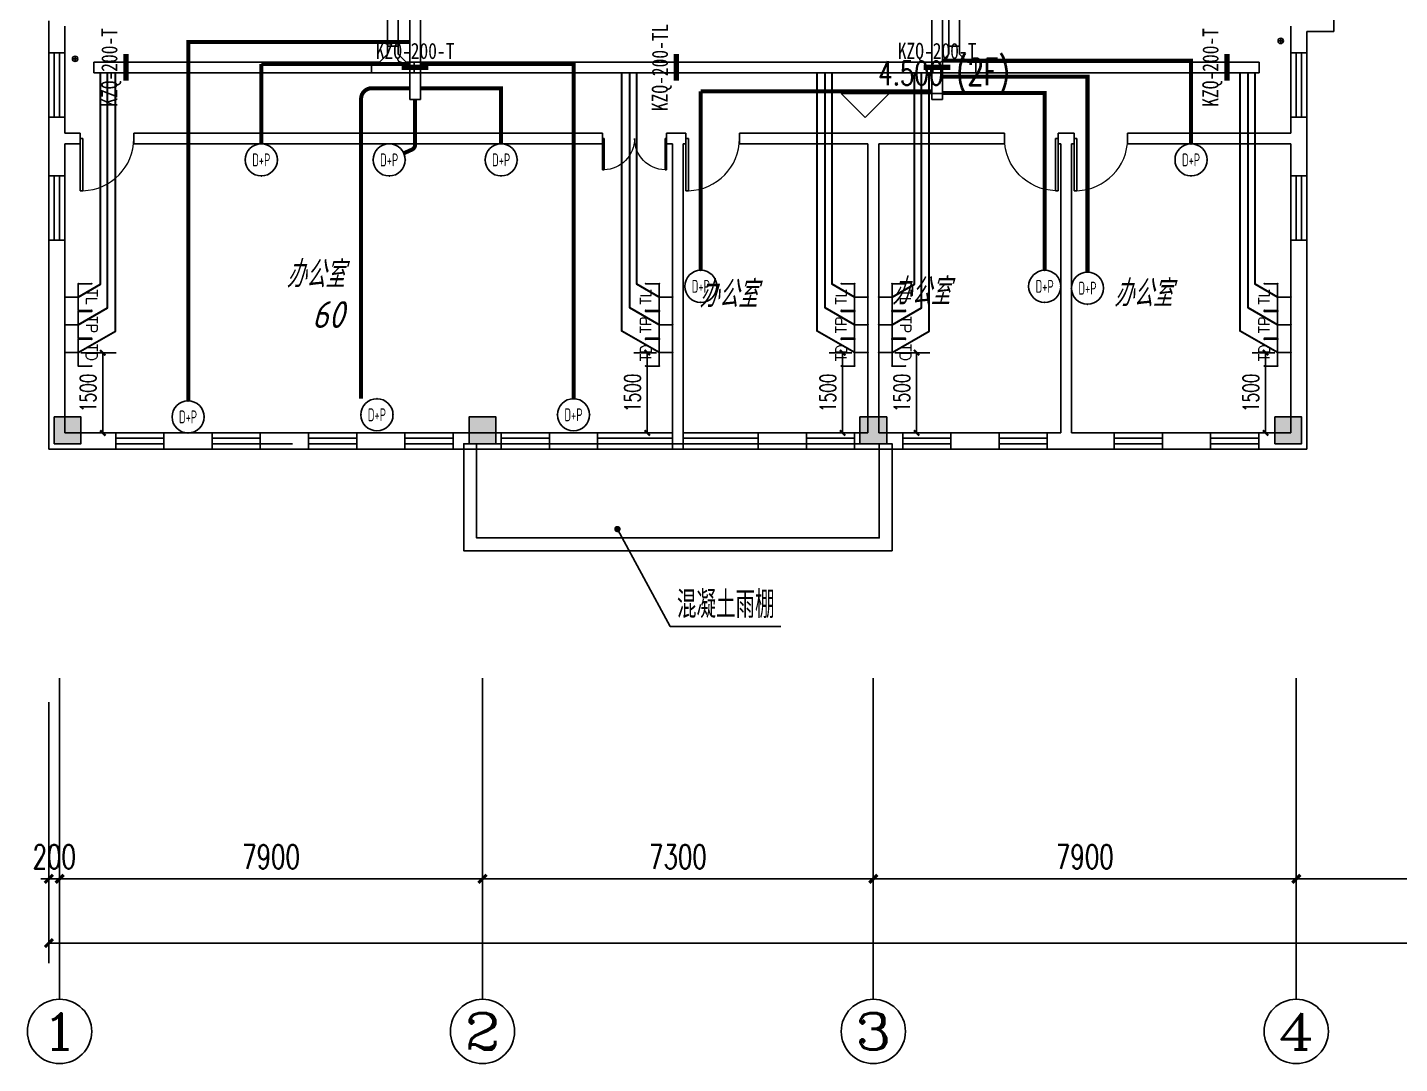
# Model space of a CAD drawing. Extents: x 1398449 to 2142961, y 256969 to 1032940.
# Drawn here: x 1518591 to 1544220, y 682491 to 701844 of the extents above; entities that cross this region are included whole.
import ezdxf
from ezdxf.enums import TextEntityAlignment as Align

# ---------------------------------------------------------------- set-up
doc = ezdxf.new("R2010")
doc.units = 0
doc.header["$LTSCALE"] = 1500
doc.header["$PDSIZE"] = 50
for name, color, linetype in [('1-建筑底图', 8, 'Continuous'), ('AXIS_TEXT', 7, 'Continuous'), ('CABLETRAY_PDS', 6, 'Continuous'), ('EQUIP-通讯', 3, 'Continuous'), ('TEL_DIM', 3, 'Continuous'), ('WIRE-综合布线', 5, 'Continuous'), ('光纤点位', 3, 'Continuous'), ('内网桥架', 1, 'Continuous'), ('抗震支吊架', 2, 'Continuous'), ('排水', 153, 'Continuous'), ('红机电话', 3, 'Continuous'), ('蓝机电话', 3, 'Continuous')]:
    doc.layers.add(name, color=color, linetype=linetype)
doc.layers.add('内网线路', color=1, linetype='Continuous', lineweight=30)
doc.styles.add('_TCH_AXIS', font='COMPLEX', dxfattribs={"bigfont": 'GBCBIG'})
doc.styles.add('_TCH_DIM', font='SIMPLEX', dxfattribs={"bigfont": 'GBCBIG'})
doc.styles.add('_TCH_DIM_T3', font='SIMPLEX', dxfattribs={"width": 0.705882, "bigfont": 'GBCBIG'})
doc.styles.add('_TEL_ATTDEF', font='GBENOR', dxfattribs={"width": 0.8, "height": 3, "bigfont": 'GBCBIG'})
doc.styles.add('_TEL_DIM', font='SIMPLEX', dxfattribs={"width": 0.8, "height": 3.5, "bigfont": 'HZTXT'})
doc.styles.add('COMPLEX', font='COMPLEX')
doc.styles.add('kzcad', font='', dxfattribs={"width": 0.8})
doc.styles.get("Standard").update_dxf_attribs({"font": 'gbeitc.shx', "bigfont": 'gbcbig.shx'})
doc.styles.get('kzcad').set_extended_font_data('SimSun')
doc.linetypes.add('JIEDI', pattern='A,1.25,-0.25,0.25,-0.25,0.625,["/",Standard,S=0.6,R=0,X=0,Y=-0.3],0.625,-0.25,0.25,-0.25', length=4)
doc.dimstyles.new('_TCH_ARCH&&100', dxfattribs={"dimtxt": 297.5, "dimasz": 100, "dimexe": 250, "dimexo": 300, "dimgap": 126.25, "dimtad": 1, "dimdec": 0, "dimzin": 0, "dimdsep": 46, "dimtxsty": '_TCH_DIM_T3', "dimblk": 'ARCHTICK', "dimcen": 0.09, "dimclrt": 7, "dimazin": 2, "dimtfac": 1, "dimtdec": 0, "dimtix": 1, "dimtmove": 2, "dimatfit": 3, "dimfxl": 1, "dimtolj": 1, "dimtzin": 0, "dimarcsym": 0})
doc.dimstyles.new('_TCH_ARCH&&150', dxfattribs={"dimtxt": 446.25, "dimasz": 150, "dimexe": 375, "dimexo": 450, "dimgap": 189.375, "dimtad": 1, "dimdec": 0, "dimzin": 0, "dimdsep": 46, "dimtxsty": '_TCH_DIM_T3', "dimblk": 'ARCHTICK', "dimcen": 0.09, "dimclrt": 7, "dimazin": 2, "dimtfac": 1, "dimtdec": 0, "dimtix": 1, "dimtmove": 2, "dimatfit": 3, "dimfxl": 1, "dimtolj": 1, "dimtzin": 0, "dimarcsym": 0})

# ---------------------------------------------------------------- blocks, each defined once
blk = doc.blocks.new('ng')
at = {"layer": '排水'}
for p, q in [((345991, 781358), (346091, 781358)), ((346041, 781408), (346041, 781308))]:
    blk.add_line(p, q, dxfattribs=at)
blk.add_circle((346041, 781358), 50, dxfattribs=at)
blk = doc.blocks.new('1yushui')
at = {"layer": '排水'}
for p in [(126910, -56281), (126910, -70273), (126910, -79862)]:
    blk.add_blockref('ng', p, dxfattribs=at)
at = {"layer": '排水', "xscale": -1}
for p in [(796473, -59400), (796473, -70273)]:
    blk.add_blockref('ng', p, dxfattribs=at)
at = {"layer": '排水', "xscale": -1, "rotation": 5.265493641104513e-07}
blk.add_blockref('ng', (796473, -80197), dxfattribs=at)
blk = doc.blocks.new('_AXISO')
blk.add_circle((0, 0), 0.5)
at = {"layer": 'AXIS_TEXT', "style": 'COMPLEX', "width": 1.041667}
blk.add_attdef('A', text='', height=0.56, dxfattribs=at).set_placement((-0.25, -0.28), (0.25, -0.28), align=Align.FIT)
blk = doc.blocks.new('_ArchTick')
at = {"color": 0, "linetype": 'ByBlock', "const_width": 0.4}
blk.add_lwpolyline([(-0.5, -0.5), (0.5, 0.5)], dxfattribs=at)
blk = doc.blocks.new('*D144')
at = {"layer": '1-建筑底图', "color": 0, "lineweight": -2, "transparency": 16777216}
for p, q in [((1518991, 689241), (1518991, 684366)), ((1658191, 689241), (1658191, 684366)), ((1518991, 684741), (1658191, 684741))]:
    blk.add_line(p, q, dxfattribs=at)
at = {"layer": 'Defpoints', "color": 0}
for p in [(1518991, 689691), (1658191, 689691), (1658191, 684741)]:
    blk.add_point(p, dxfattribs=at)
at = {"layer": '1-建筑底图', "color": 0, "lineweight": -2, "transparency": 16777216, "xscale": 150, "yscale": 150, "zscale": 150, "rotation": 180}
blk.add_blockref('_ArchTick', (1518991, 684741), dxfattribs=at)
at = {"layer": '1-建筑底图', "color": 0, "lineweight": -2, "transparency": 16777216, "xscale": 150, "yscale": 150, "zscale": 150}
blk.add_blockref('_ArchTick', (1658191, 684741), dxfattribs=at)
at = {"layer": '1-建筑底图', "color": 7, "transparency": 16777216, "insert": (1588591, 685154), "char_height": 446.2, "attachment_point": 5, "style": '_TCH_DIM_T3'}
blk.add_mtext('\\A1;139200', dxfattribs=at)
blk = doc.blocks.new('*D145')
at = {"layer": '1-建筑底图', "color": 0, "lineweight": -2, "transparency": 16777216}
for p, q in [((1518991, 689241), (1518991, 685566)), ((1519191, 689241), (1519191, 685566)), ((1518991, 685941), (1518841, 685941)), ((1518991, 685941), (1519191, 685941)), ((1519191, 685941), (1519341, 685941))]:
    blk.add_line(p, q, dxfattribs=at)
at = {"layer": 'Defpoints', "color": 0}
for p in [(1518991, 689691), (1519191, 689691), (1519191, 685941)]:
    blk.add_point(p, dxfattribs=at)
at = {"layer": '1-建筑底图', "color": 0, "lineweight": -2, "transparency": 16777216, "xscale": 150, "yscale": 150, "zscale": 150}
blk.add_blockref('_ArchTick', (1518991, 685941), dxfattribs=at)
at = {"layer": '1-建筑底图', "color": 0, "lineweight": -2, "transparency": 16777216, "xscale": 150, "yscale": 150, "zscale": 150, "rotation": 180}
blk.add_blockref('_ArchTick', (1519191, 685941), dxfattribs=at)
at = {"layer": '1-建筑底图', "color": 7, "transparency": 16777216, "insert": (1519091, 686354), "char_height": 446.2, "attachment_point": 5, "style": '_TCH_DIM_T3'}
blk.add_mtext('\\A1;200', dxfattribs=at)
blk = doc.blocks.new('*D146')
at = {"layer": '1-建筑底图', "color": 0, "lineweight": -2, "transparency": 16777216}
for p, q in [((1519191, 689241), (1519191, 685566)), ((1527091, 689241), (1527091, 685566)), ((1519191, 685941), (1527091, 685941))]:
    blk.add_line(p, q, dxfattribs=at)
at = {"layer": 'Defpoints', "color": 0}
for p in [(1519191, 689691), (1527091, 689691), (1527091, 685941)]:
    blk.add_point(p, dxfattribs=at)
at = {"layer": '1-建筑底图', "color": 0, "lineweight": -2, "transparency": 16777216, "xscale": 150, "yscale": 150, "zscale": 150, "rotation": 180}
blk.add_blockref('_ArchTick', (1519191, 685941), dxfattribs=at)
at = {"layer": '1-建筑底图', "color": 0, "lineweight": -2, "transparency": 16777216, "xscale": 150, "yscale": 150, "zscale": 150}
blk.add_blockref('_ArchTick', (1527091, 685941), dxfattribs=at)
at = {"layer": '1-建筑底图', "color": 7, "transparency": 16777216, "insert": (1523141, 686354), "char_height": 446.2, "attachment_point": 5, "style": '_TCH_DIM_T3'}
blk.add_mtext('\\A1;7900', dxfattribs=at)
blk = doc.blocks.new('*D147')
at = {"layer": '1-建筑底图', "color": 0, "lineweight": -2, "transparency": 16777216}
for p, q in [((1527091, 689241), (1527091, 685566)), ((1534391, 689241), (1534391, 685566)), ((1527091, 685941), (1534391, 685941))]:
    blk.add_line(p, q, dxfattribs=at)
at = {"layer": 'Defpoints', "color": 0}
for p in [(1527091, 689691), (1534391, 689691), (1534391, 685941)]:
    blk.add_point(p, dxfattribs=at)
at = {"layer": '1-建筑底图', "color": 0, "lineweight": -2, "transparency": 16777216, "xscale": 150, "yscale": 150, "zscale": 150, "rotation": 180}
blk.add_blockref('_ArchTick', (1527091, 685941), dxfattribs=at)
at = {"layer": '1-建筑底图', "color": 0, "lineweight": -2, "transparency": 16777216, "xscale": 150, "yscale": 150, "zscale": 150}
blk.add_blockref('_ArchTick', (1534391, 685941), dxfattribs=at)
at = {"layer": '1-建筑底图', "color": 7, "transparency": 16777216, "insert": (1530741, 686354), "char_height": 446.2, "attachment_point": 5, "style": '_TCH_DIM_T3'}
blk.add_mtext('\\A1;7300', dxfattribs=at)
blk = doc.blocks.new('*D148')
at = {"layer": '1-建筑底图', "color": 0, "lineweight": -2, "transparency": 16777216}
for p, q in [((1534391, 689241), (1534391, 685566)), ((1542291, 689241), (1542291, 685566)), ((1534391, 685941), (1542291, 685941))]:
    blk.add_line(p, q, dxfattribs=at)
at = {"layer": 'Defpoints', "color": 0}
for p in [(1534391, 689691), (1542291, 689691), (1542291, 685941)]:
    blk.add_point(p, dxfattribs=at)
at = {"layer": '1-建筑底图', "color": 0, "lineweight": -2, "transparency": 16777216, "xscale": 150, "yscale": 150, "zscale": 150, "rotation": 180}
blk.add_blockref('_ArchTick', (1534391, 685941), dxfattribs=at)
at = {"layer": '1-建筑底图', "color": 0, "lineweight": -2, "transparency": 16777216, "xscale": 150, "yscale": 150, "zscale": 150}
blk.add_blockref('_ArchTick', (1542291, 685941), dxfattribs=at)
at = {"layer": '1-建筑底图', "color": 7, "transparency": 16777216, "insert": (1538341, 686354), "char_height": 446.2, "attachment_point": 5, "style": '_TCH_DIM_T3'}
blk.add_mtext('\\A1;7900', dxfattribs=at)
blk = doc.blocks.new('*D149')
at = {"layer": '1-建筑底图', "color": 0, "lineweight": -2, "transparency": 16777216}
for p, q in [((1542291, 689241), (1542291, 685566)), ((1550491, 689241), (1550491, 685566)), ((1542291, 685941), (1550491, 685941))]:
    blk.add_line(p, q, dxfattribs=at)
at = {"layer": 'Defpoints', "color": 0}
for p in [(1542291, 689691), (1550491, 689691), (1550491, 685941)]:
    blk.add_point(p, dxfattribs=at)
at = {"layer": '1-建筑底图', "color": 0, "lineweight": -2, "transparency": 16777216, "xscale": 150, "yscale": 150, "zscale": 150, "rotation": 180}
blk.add_blockref('_ArchTick', (1542291, 685941), dxfattribs=at)
at = {"layer": '1-建筑底图', "color": 0, "lineweight": -2, "transparency": 16777216, "xscale": 150, "yscale": 150, "zscale": 150}
blk.add_blockref('_ArchTick', (1550491, 685941), dxfattribs=at)
at = {"layer": '1-建筑底图', "color": 7, "transparency": 16777216, "insert": (1546391, 686354), "char_height": 446.2, "attachment_point": 5, "style": '_TCH_DIM_T3'}
blk.add_mtext('\\A1;8200', dxfattribs=at)
blk = doc.blocks.new('$DorLib2D$00000002')
for p, q in [((-0.5, 0), (-0.5, 0.4875)), ((-0.475, 0.4875), (-0.5, 0.4875)), ((-0.475, 0), (-0.475, 0.4875)), ((0.475, 0), (0.475, 0.4875)), ((0.475, 0.4875), (0.5, 0.4875)), ((0.5, 0), (0.5, 0.4875)), ((-0.5, 0), (-0.475, 0)), ((0.5, 0), (0.475, 0))]:
    blk.add_line(p, q)
at = {"lineweight": 13}
for centre, start, end in [((-0.4875, 0), 0, 88.53072), ((0.4875, 0), 91.46928, 180)]:
    blk.add_arc(centre, 0.4875, start, end, dxfattribs=at)
blk = doc.blocks.new('$DorLib2D$00000001')
for p, q in [((0.45, 0.975), (0.5, 0.975)), ((0.45, 0), (0.45, 0.975)), ((0.5, 0), (0.5, 0.975)), ((0.5, 0), (0.45, 0))]:
    blk.add_line(p, q)
at = {"lineweight": 13}
blk.add_arc((0.475, 0), 0.975, 91.4693, 180, dxfattribs=at)
blk = doc.blocks.new('$TCHSYS$WIN2D')
for p, q in [((-0.5, 0.5), (0.5, 0.5)), ((-0.5, 0.5), (-0.5, -0.5)), ((0.5, 0.5), (0.5, -0.5)), ((0.5, 0.167), (-0.5, 0.167)), ((0.5, -0.167), (-0.5, -0.167)), ((-0.5, -0.5), (0.5, -0.5))]:
    blk.add_line(p, q)
blk = doc.blocks.new('$equip_U$00000080(win7-PC-hzk)')
blk.add_circle((0, 0.5), 0.5)
for p in [(0, 0.999), (-0.5, 0.5), (0.5, 0.5)]:
    blk.add_point(p)
at = {"color": 7, "style": '_TEL_DIM', "width": 0.7}
blk.add_attdef('$TEXT$', text='', height=0.4, dxfattribs=at).set_placement((0, 0.5), align=Align.MIDDLE_CENTER)
at = {"color": 7, "style": '_TEL_DIM', "flags": 1}
for tag in ['A', 'REMARK']:
    blk.add_attdef(tag, text='', height=0.00002, dxfattribs=at).set_placement((0, 0), align=Align.MIDDLE_CENTER)
blk = doc.blocks.new('$equip_U$00000080(CLOUBAN)')
blk.add_circle((0, 0.5), 0.5)
for p in [(0, 0.999), (-0.5, 0.5), (0.5, 0.5)]:
    blk.add_point(p)
at = {"color": 7, "style": '_TEL_DIM', "width": 0.7}
blk.add_attdef('$TEXT$', text='', height=0.4, dxfattribs=at).set_placement((0, 0.5), align=Align.MIDDLE_CENTER)
at = {"color": 7, "style": '_TEL_DIM', "flags": 1}
for tag in ['A', 'REMARK']:
    blk.add_attdef(tag, text='', height=0.00002, dxfattribs=at).set_placement((0, 0), align=Align.MIDDLE_CENTER)
blk = doc.blocks.new('$equip$00001867')
for p, q in [((-0.5, 0.499), (-0.5, 0.999)), ((0.5, 0.999), (0.5, 0.499)), ((0.5, 0.499), (-0.5, 0.499)), ((0, 0.5), (0, 0))]:
    blk.add_line(p, q)
for p in [(-0.5, 0.999), (0.5, 0.999), (-0.5, 0.499), (0, 0), (0.5, 0.499)]:
    blk.add_point(p)
at = {"color": 7, "style": '_TEL_DIM'}
blk.add_attdef('$TEXT$', text='', height=0.4, dxfattribs=at).set_placement((0, 0.999), align=Align.MIDDLE_CENTER)
at = {"color": 7, "style": '_TEL_DIM', "flags": 1}
blk.add_attdef('A', text='', height=0.00002, dxfattribs=at).set_placement((0, 0), align=Align.MIDDLE_CENTER)
blk = doc.blocks.new('$equip$00002670')
for p, q in [((-0.5, 0.499), (-0.5, 0.999)), ((0.5, 0.999), (0.5, 0.499)), ((0.5, 0.499), (-0.5, 0.499)), ((0, 0.5), (0, 0))]:
    blk.add_line(p, q)
for p in [(-0.5, 0.999), (0.5, 0.999), (-0.5, 0.499), (0, 0), (0.5, 0.499)]:
    blk.add_point(p)
at = {"color": 7, "style": '_TEL_DIM'}
blk.add_attdef('$TEXT$', text='', height=0.4, dxfattribs=at).set_placement((0, 0.999), align=Align.MIDDLE_CENTER)
at = {"color": 7, "style": '_TEL_DIM', "flags": 1}
blk.add_attdef('A', text='', height=0.000025, dxfattribs=at).set_placement((0, 0), align=Align.MIDDLE_CENTER)
blk = doc.blocks.new('*D1203')
at = {"layer": 'Defpoints', "color": 0, "transparency": 16777216}
for p in [(1541718, 695769), (1542191, 695769), (1542191, 694269)]:
    blk.add_point(p, dxfattribs=at)
at = {"layer": 'TEL_DIM', "color": 0, "lineweight": -2, "transparency": 16777216}
for p, q in [((1541891, 695769), (1541468, 695769)), ((1541718, 694269), (1541718, 695769)), ((1541891, 694269), (1541468, 694269))]:
    blk.add_line(p, q, dxfattribs=at)
at = {"layer": 'TEL_DIM', "color": 0, "lineweight": -2, "transparency": 16777216, "xscale": 100, "yscale": 100, "zscale": 100}
for p, rotation in [((1541718, 695769), 90), ((1541718, 694269), 270)]:
    blk.add_blockref('_ArchTick', p, dxfattribs=dict(at, rotation=rotation))
at = {"layer": 'TEL_DIM', "color": 7, "transparency": 16777216, "insert": (1541443, 695019), "char_height": 297.5, "attachment_point": 5, "rotation": 90, "style": '_TCH_DIM_T3'}
blk.add_mtext('\\A1;1500', dxfattribs=at)
blk = doc.blocks.new('*D1204')
at = {"layer": 'Defpoints', "color": 0, "transparency": 16777216}
for p in [(1519291, 695769), (1519999, 695769), (1519291, 694269)]:
    blk.add_point(p, dxfattribs=at)
at = {"layer": 'TEL_DIM', "color": 0, "lineweight": -2, "transparency": 16777216}
for p, q in [((1519591, 695769), (1520249, 695769)), ((1519999, 694269), (1519999, 695769)), ((1519591, 694269), (1520249, 694269))]:
    blk.add_line(p, q, dxfattribs=at)
at = {"layer": 'TEL_DIM', "color": 0, "lineweight": -2, "transparency": 16777216, "xscale": 100, "yscale": 100, "zscale": 100}
for p, rotation in [((1519999, 695769), 90), ((1519999, 694269), 270)]:
    blk.add_blockref('_ArchTick', p, dxfattribs=dict(at, rotation=rotation))
at = {"layer": 'TEL_DIM', "color": 7, "transparency": 16777216, "insert": (1519724, 695019), "char_height": 297.5, "attachment_point": 5, "rotation": 90, "style": '_TCH_DIM_T3'}
blk.add_mtext('\\A1;1500', dxfattribs=at)
blk = doc.blocks.new('*D1205')
at = {"layer": 'Defpoints', "color": 0, "transparency": 16777216}
for p in [(1530168, 695769), (1530641, 695769), (1530641, 694269)]:
    blk.add_point(p, dxfattribs=at)
at = {"layer": 'TEL_DIM', "color": 0, "lineweight": -2, "transparency": 16777216}
for p, q in [((1530341, 695769), (1529918, 695769)), ((1530168, 694269), (1530168, 695769)), ((1530341, 694269), (1529918, 694269))]:
    blk.add_line(p, q, dxfattribs=at)
at = {"layer": 'TEL_DIM', "color": 0, "lineweight": -2, "transparency": 16777216, "xscale": 100, "yscale": 100, "zscale": 100}
for p, rotation in [((1530168, 695769), 90), ((1530168, 694269), 270)]:
    blk.add_blockref('_ArchTick', p, dxfattribs=dict(at, rotation=rotation))
at = {"layer": 'TEL_DIM', "color": 7, "transparency": 16777216, "insert": (1529893, 695019), "char_height": 297.5, "attachment_point": 5, "rotation": 90, "style": '_TCH_DIM_T3'}
blk.add_mtext('\\A1;1500', dxfattribs=at)
blk = doc.blocks.new('*D1206')
at = {"layer": 'Defpoints', "color": 0, "transparency": 16777216}
for p in [(1534491, 695769), (1535199, 695769), (1534491, 694269)]:
    blk.add_point(p, dxfattribs=at)
at = {"layer": 'TEL_DIM', "color": 0, "lineweight": -2, "transparency": 16777216}
for p, q in [((1534791, 695769), (1535449, 695769)), ((1535199, 694269), (1535199, 695769)), ((1534791, 694269), (1535449, 694269))]:
    blk.add_line(p, q, dxfattribs=at)
at = {"layer": 'TEL_DIM', "color": 0, "lineweight": -2, "transparency": 16777216, "xscale": 100, "yscale": 100, "zscale": 100}
for p, rotation in [((1535199, 695769), 90), ((1535199, 694269), 270)]:
    blk.add_blockref('_ArchTick', p, dxfattribs=dict(at, rotation=rotation))
at = {"layer": 'TEL_DIM', "color": 7, "transparency": 16777216, "insert": (1534924, 695019), "char_height": 297.5, "attachment_point": 5, "rotation": 90, "style": '_TCH_DIM_T3'}
blk.add_mtext('\\A1;1500', dxfattribs=at)
blk = doc.blocks.new('*D1207')
at = {"layer": 'Defpoints', "color": 0, "transparency": 16777216}
for p in [(1533818, 695769), (1534291, 695769), (1534291, 694269)]:
    blk.add_point(p, dxfattribs=at)
at = {"layer": 'TEL_DIM', "color": 0, "lineweight": -2, "transparency": 16777216}
for p, q in [((1533991, 695769), (1533568, 695769)), ((1533818, 694269), (1533818, 695769)), ((1533991, 694269), (1533568, 694269))]:
    blk.add_line(p, q, dxfattribs=at)
at = {"layer": 'TEL_DIM', "color": 0, "lineweight": -2, "transparency": 16777216, "xscale": 100, "yscale": 100, "zscale": 100}
for p, rotation in [((1533818, 695769), 90), ((1533818, 694269), 270)]:
    blk.add_blockref('_ArchTick', p, dxfattribs=dict(at, rotation=rotation))
at = {"layer": 'TEL_DIM', "color": 7, "transparency": 16777216, "insert": (1533543, 695019), "char_height": 297.5, "attachment_point": 5, "rotation": 90, "style": '_TCH_DIM_T3'}
blk.add_mtext('\\A1;1500', dxfattribs=at)
blk = doc.blocks.new('1-二层建筑底图')
at = {"layer": '1-建筑底图'}
h = blk.add_hatch(color=256, dxfattribs=at)
h.dxf.hatch_style = 1
h.paths.add_polyline_path([(1519091, 694069.3), (1519591, 694069.3), (1519591, 694569.3), (1519091, 694569.3)])
h = blk.add_hatch(color=256, dxfattribs=at)
h.dxf.hatch_style = 1
h.paths.add_polyline_path([(1526841, 694069.3), (1527341, 694069.3), (1527341, 694569.3), (1526841, 694569.3)])
h = blk.add_hatch(color=256, dxfattribs=at)
h.dxf.hatch_style = 1
h.paths.add_polyline_path([(1534141, 694069.3), (1534641, 694069.3), (1534641, 694569.3), (1534141, 694569.3)])
h = blk.add_hatch(color=256, dxfattribs=at)
h.dxf.hatch_style = 1
h.paths.add_polyline_path([(1541891, 694069.3), (1542391, 694069.3), (1542391, 694569.3), (1541891, 694569.3)])
for p, q in [((1542991, 701769.3), (1542991, 702769.3)), ((1518991, 701969.3), (1518991, 701369.3)), ((1519291, 701369.3), (1519291, 701869.3)), ((1542191, 701869.3), (1542191, 701369.3)), ((1542991, 701769.3), (1542491, 701769.3)), ((1542491, 701369.3), (1542491, 701769.3)), ((1518991, 701369.3), (1519291, 701369.3)), ((1542191, 701369.3), (1542491, 701369.3)), ((1534238.2, 700158.6), (1533788.2, 700608.6)), ((1533788.2, 700608.6), (1535788.6, 700608.6)), ((1534238.2, 700158.6), (1534688.2, 700608.6)), ((1519291, 700169.3), (1518991, 700169.3)), ((1518991, 700169.3), (1518991, 699769.3)), ((1519291, 699869.3), (1519291, 700169.3)), ((1542491, 700169.3), (1542191, 700169.3)), ((1542191, 700169.3), (1542191, 699869.3)), ((1542491, 699769.3), (1542491, 700169.3)), ((1518991, 699769.3), (1518991, 699069.3)), ((1519578.7, 699869.3), (1519291, 699869.3)), ((1519578.7, 699669.3), (1519578.7, 699869.3)), ((1529330.4, 699869.3), (1520578.7, 699869.3)), ((1520578.7, 699869.3), (1520578.7, 699669.3)), ((1529330.4, 699669.3), (1529330.4, 699869.3)), ((1530741, 699869.3), (1530530.4, 699869.3)), ((1530530.4, 699869.3), (1530530.4, 699669.3)), ((1530891, 699869.3), (1530741, 699869.3)), ((1530891, 699669.3), (1530891, 699869.3)), ((1534391, 699869.3), (1531891, 699869.3)), ((1531891, 699869.3), (1531891, 699669.3)), ((1536841, 699869.3), (1534391, 699869.3)), ((1536841, 699669.3), (1536841, 699869.3)), ((1537991, 699869.3), (1537841, 699869.3)), ((1537841, 699869.3), (1537841, 699669.3)), ((1538141, 699869.3), (1537991, 699869.3)), ((1538141, 699669.3), (1538141, 699869.3)), ((1542191, 699869.3), (1539141, 699869.3)), ((1539141, 699869.3), (1539141, 699669.3)), ((1542491, 699069.3), (1542491, 699769.3)), ((1519291, 699669.3), (1519578.7, 699669.3)), ((1519291, 699069.3), (1519291, 699669.3)), ((1520578.7, 699669.3), (1529330.4, 699669.3)), ((1530530.4, 699669.3), (1530641, 699669.3)), ((1530641, 699669.3), (1530641, 694269.3)), ((1530841, 699669.3), (1530841, 694269.3)), ((1530841, 699669.3), (1530891, 699669.3)), ((1531891, 699669.3), (1534291, 699669.3)), ((1534291, 699669.3), (1534291, 694269.3)), ((1534491, 699669.3), (1534491, 694269.3)), ((1534491, 699669.3), (1536841, 699669.3)), ((1537841, 699669.3), (1537891, 699669.3)), ((1537891, 699669.3), (1537891, 694269.3)), ((1538091, 699669.3), (1538091, 694269.3)), ((1538091, 699669.3), (1538141, 699669.3)), ((1539141, 699669.3), (1542191, 699669.3)), ((1542191, 699669.3), (1542191, 699069.3)), ((1518991, 699069.3), (1519291, 699069.3)), ((1542191, 699069.3), (1542491, 699069.3)), ((1519291, 697869.3), (1518991, 697869.3)), ((1518991, 697869.3), (1518991, 693969.3)), ((1519291, 694269.3), (1519291, 697869.3)), ((1542491, 697869.3), (1542191, 697869.3)), ((1542191, 697869.3), (1542191, 694269.3)), ((1542491, 693969.3), (1542491, 697869.3)), ((1520241, 694269.3), (1519291, 694269.3)), ((1520241, 693969.3), (1520241, 694269.3)), ((1522041, 694269.3), (1521141, 694269.3)), ((1521141, 694269.3), (1521141, 693969.3)), ((1522041, 693969.3), (1522041, 694269.3)), ((1523541, 694069.3), (1522891, 694069.3)), ((1523841, 694269.3), (1522941, 694269.3)), ((1522941, 694269.3), (1522941, 693969.3)), ((1523841, 693969.3), (1523841, 694269.3)), ((1525641, 694269.3), (1524741, 694269.3)), ((1524741, 694269.3), (1524741, 693969.3)), ((1525641, 693969.3), (1525641, 694269.3)), ((1527441, 694269.3), (1526541, 694269.3)), ((1526541, 694269.3), (1526541, 693969.3)), ((1527441, 693969.3), (1527441, 694269.3)), ((1529241, 694269.3), (1528341, 694269.3)), ((1528341, 694269.3), (1528341, 693969.3)), ((1529241, 693969.3), (1529241, 694269.3)), ((1530641, 694269.3), (1530641, 693969.3)), ((1530841, 693969.3), (1530841, 694269.3)), ((1533141, 694269.3), (1532241, 694269.3)), ((1532241, 694269.3), (1532241, 693969.3)), ((1533141, 693969.3), (1533141, 694269.3)), ((1534291, 694269.3), (1534041, 694269.3)), ((1534041, 694269.3), (1534041, 693969.3)), ((1534941, 694269.3), (1534491, 694269.3)), ((1534941, 693969.3), (1534941, 694269.3)), ((1536741, 694269.3), (1535841, 694269.3)), ((1535841, 694269.3), (1535841, 693969.3)), ((1536741, 693969.3), (1536741, 694269.3)), ((1537891, 694269.3), (1537641, 694269.3)), ((1537641, 694269.3), (1537641, 693969.3)), ((1538891, 694269.3), (1538091, 694269.3)), ((1538891, 693969.3), (1538891, 694269.3)), ((1540691, 694269.3), (1539791, 694269.3)), ((1539791, 694269.3), (1539791, 693969.3)), ((1540691, 693969.3), (1540691, 694269.3)), ((1542191, 694269.3), (1541591, 694269.3)), ((1541591, 694269.3), (1541591, 693969.3)), ((1518991, 693969.3), (1520241, 693969.3)), ((1521141, 693969.3), (1522041, 693969.3)), ((1522941, 693969.3), (1523841, 693969.3)), ((1524741, 693969.3), (1525641, 693969.3)), ((1526541, 693969.3), (1527441, 693969.3)), ((1528341, 693969.3), (1529241, 693969.3)), ((1530641, 693969.3), (1530741, 693969.3)), ((1530741, 693969.3), (1530841, 693969.3)), ((1532241, 693969.3), (1533141, 693969.3)), ((1534041, 693969.3), (1534391, 693969.3)), ((1534391, 693969.3), (1534941, 693969.3)), ((1535841, 693969.3), (1536741, 693969.3)), ((1537641, 693969.3), (1537991, 693969.3)), ((1537991, 693969.3), (1538891, 693969.3)), ((1539791, 693969.3), (1540691, 693969.3)), ((1541591, 693969.3), (1542491, 693969.3)), ((1529610.9, 692474.4), (1530597.4, 690654.6)), ((1530597.4, 690654.6), (1532661.9, 690654.6)), ((1519191, 689691.2), (1519191, 683691.2)), ((1527091, 689691.2), (1527091, 683691.2)), ((1534391, 689691.2), (1534391, 683691.2)), ((1542291, 689691.2), (1542291, 683691.2))]:
    blk.add_line(p, q, dxfattribs=at)
for points in [[(1519091, 694069.3), (1519591, 694069.3), (1519591, 694569.3), (1519091, 694569.3)], [(1526841, 694069.3), (1527341, 694069.3), (1527341, 694569.3), (1526841, 694569.3)], [(1534141, 694069.3), (1534641, 694069.3), (1534641, 694569.3), (1534141, 694569.3)], [(1541891, 694069.3), (1542391, 694069.3), (1542391, 694569.3), (1541891, 694569.3)], [(1526740.9, 692069.3), (1534740.9, 692069.3), (1534740.9, 694069.3), (1526740.9, 694069.3)]]:
    blk.add_lwpolyline(points, close=True, dxfattribs=at)
for points in [[(1526740.9, 694069.3), (1526740.9, 692069.3), (1534740.9, 692069.3), (1534740.9, 694069.3)], [(1526980.9, 694069.3), (1526980.9, 692309.3), (1534500.9, 692309.3), (1534500.9, 694069.3)]]:
    blk.add_lwpolyline(points, dxfattribs=at)
at = {"layer": '1-建筑底图', "const_width": 60}
blk.add_lwpolyline([(1529596.6, 692500.8, 1), (1529625.2, 692448, 1)], format="xyb", close=True, dxfattribs=at)
at = {"layer": '1-建筑底图'}
blk.add_blockref('1yushui', (1069049.3, 96.8), dxfattribs=at)
for name, p, xscale, yscale, zscale, rotation in [('$TCHSYS$WIN2D', (1519141, 700769.3), 1200, 300, 1200, 90), ('$TCHSYS$WIN2D', (1542341, 700769.3), -1200, 300, -1200, 270), ('$DorLib2D$00000001', (1520078.7, 699769.3), 1000, 1000, -1000, 179.9999999999971), ('$DorLib2D$00000002', (1529930.4, 699769.3), -1200, 1200, 1200, 179.999999999997), ('$DorLib2D$00000001', (1531391, 699769.3), 1000, 1000, -1000, 179.9999999999817), ('$DorLib2D$00000001', (1537341, 699769.3), -1000, 1000, 1000, 179.9999999999851), ('$DorLib2D$00000001', (1538641, 699769.3), 1000, 1000, -1000, 179.9999999999845), ('$TCHSYS$WIN2D', (1519141, 698469.3), 1200, 300, -1200, 90), ('$TCHSYS$WIN2D', (1542341, 698469.3), -1200, 300, -1200, 270), ('$TCHSYS$WIN2D', (1520691, 694119.3), -900, 300, -900, 180.0000000004314), ('$TCHSYS$WIN2D', (1522491, 694119.3), -900, 300, -900, 180.0000000004314), ('$TCHSYS$WIN2D', (1524291, 694119.3), -900, 300, -900, 180.0000000004314), ('$TCHSYS$WIN2D', (1526091, 694119.3), -900, 300, -900, 180.0000000004314), ('$TCHSYS$WIN2D', (1527891, 694119.3), -900, 300, -900, 180.0000000004314), ('$TCHSYS$WIN2D', (1529941, 694119.3), -1400, 300, -1400, 180.0000000004314), ('$TCHSYS$WIN2D', (1531541, 694119.3), -1400, 300, -1400, 179.9999999997606), ('$TCHSYS$WIN2D', (1533591, 694119.3), -900, 300, -900, 179.9999999997606), ('$TCHSYS$WIN2D', (1535391, 694119.3), -900, 300, -900, 179.999999999107), ('$TCHSYS$WIN2D', (1537191, 694119.3), -900, 300, -900, 179.999999999107), ('$TCHSYS$WIN2D', (1539341, 694119.3), -900, 300, -900, 179.9999999991064), ('$TCHSYS$WIN2D', (1541141, 694119.3), -900, 300, -900, 179.9999999991064)]:
    blk.add_blockref(name, p, dxfattribs=dict(at, xscale=xscale, yscale=yscale, zscale=zscale, rotation=rotation))
ref = blk.add_blockref('_AXISO', (1519191, 683091.2), dxfattribs=dict(at, xscale=1200, yscale=1200, zscale=1200))
ref.add_attrib('A', '1', dxfattribs={"layer": 'AXIS_TEXT', "height": 678.8, "style": '_TCH_AXIS', "width": 2.333333}).set_placement((1518851.6, 682751.8), (1519530.4, 682751.8), align=Align.FIT)
ref = blk.add_blockref('_AXISO', (1527091, 683091.2), dxfattribs=dict(at, xscale=1200, yscale=1200, zscale=1200))
ref.add_attrib('A', '2', dxfattribs={"layer": 'AXIS_TEXT', "height": 678.8, "style": '_TCH_AXIS', "width": 1.5}).set_placement((1526751.6, 682751.8), (1527430.4, 682751.8), align=Align.FIT)
ref = blk.add_blockref('_AXISO', (1534391, 683091.2), dxfattribs=dict(at, xscale=1200, yscale=1200, zscale=1200))
ref.add_attrib('A', '3', dxfattribs={"layer": 'AXIS_TEXT', "height": 678.8, "style": '_TCH_AXIS', "width": 1.5}).set_placement((1534051.6, 682751.8), (1534730.4, 682751.8), align=Align.FIT)
ref = blk.add_blockref('_AXISO', (1542291, 683091.2), dxfattribs=dict(at, xscale=1200, yscale=1200, zscale=1200))
ref.add_attrib('A', '4', dxfattribs={"layer": 'AXIS_TEXT', "height": 678.8, "style": '_TCH_AXIS', "width": 1.3125}).set_placement((1541951.6, 682751.8), (1542630.4, 682751.8), align=Align.FIT)
at = {"layer": '1-建筑底图', "style": '_TCH_DIM', "width": 0.705882}
for s, height, p in [('(2F)', 500, (1535938.6, 700766.1)), ('4.500', 446.25, (1534483.6, 700766.1))]:
    blk.add_text(s, height=height, dxfattribs=at).set_placement(p)
at = {"layer": '1-建筑底图'}
for s, p in [('办公室', (1523428.6, 696983.4)), ('办公室', (1531138.6, 696613.4)), ('办公室', (1534738.6, 696663.4)), ('办公室', (1538887.1, 696627.4)), ('60', (1523904.7, 696231))]:
    blk.add_text(s, height=500, dxfattribs=at).set_placement(p)
at = {"layer": '1-建筑底图', "style": '_TCH_DIM'}
blk.add_text('混凝土雨棚', height=506.38, dxfattribs=at).set_placement((1530722.8, 690812.1))
at = {"layer": '1-建筑底图'}
for p1, p2, distance, picture, middle in [((1518991, 689691.2), (1519191, 689691.2), -3750, '*D145', (1519091, 686353.7)), ((1518991, 689691.2), (1658191, 689691.2), -4950, '*D144', (1588591, 685153.7)), ((1519191, 689691.2), (1527091, 689691.2), -3750, '*D146', (1523141, 686353.7)), ((1527091, 689691.2), (1534391, 689691.2), -3750, '*D147', (1530741, 686353.7)), ((1534391, 689691.2), (1542291, 689691.2), -3750, '*D148', (1538341, 686353.7)), ((1542291, 689691.2), (1550491, 689691.2), -3750, '*D149', (1546391, 686353.7))]:
    dim = blk.add_aligned_dim(p1=p1, p2=p2, distance=distance, dimstyle='_TCH_ARCH&&150', dxfattribs=at)
    dim.commit()
    dim.dimension.update_dxf_attribs({"geometry": picture, "text_midpoint": middle})

msp = doc.modelspace()

# ---------------------------------------------------------------- linework, layer by layer
at = {"layer": 'CABLETRAY_PDS'}
for p, q in [((1525731.5, 700495.9), (1525731.5, 722892.6)), ((1525931.5, 722892.6), (1525931.5, 700495.9)), ((1535481.4, 700495.9), (1535481.4, 722892.6)), ((1535681.4, 722892.6), (1535681.4, 700495.9)), ((1525931.5, 700495.9), (1525731.5, 700495.9)), ((1535681.4, 700495.9), (1535481.4, 700495.9))]:
    msp.add_line(p, q, dxfattribs=at)
at = {"layer": 'WIRE-综合布线', "linetype": 'Continuous', "const_width": 75}
for points in [[(1521597.8, 694868.6), (1521597.8, 701574.6), (1525731.5, 701574.6)], [(1535681.4, 701220.6), (1540325.5, 701220.6), (1540325.5, 699669.3)], [(1522958.9, 699669.3), (1522958.9, 701163.1)], [(1522958.9, 701163.1), (1525731.5, 701163.1)], [(1528791, 694908.7), (1528791, 701163.1), (1525931.5, 701163.1)], [(1538391.2, 697273.4), (1538391.2, 700924.1), (1535681.4, 700924.1)], [(1525931.5, 700708.9), (1527439.2, 700708.9), (1527439.2, 699669.3)], [(1531168.5, 697307.5), (1531168.5, 700650.7)], [(1531168.5, 700650.7), (1535481.4, 700650.7)], [(1537591.8, 697307.5), (1537591.8, 700616.6), (1535681.4, 700616.6)]]:
    msp.add_lwpolyline(points, dxfattribs=at)
msp.add_lwpolyline([(1524823.3, 694908.7), (1524823.3, 700508.9, -0.4142136), (1525023.3, 700708.9), (1525731.5, 700708.9)], format="xyb", dxfattribs=at)
at = {"layer": 'WIRE-综合布线', "const_width": 75}
for points in [[(1525831.5, 699653.3), (1525831.5, 700495.9)], [(1525620.9, 699493.3), (1525772.8, 699562.2)]]:
    msp.add_lwpolyline(points, dxfattribs=at)
msp.add_lwpolyline([(1525772.8, 699562.2, 0.2944), (1525831.5, 699653.3)], format="xyb", dxfattribs=at)
at = {"layer": '内网桥架'}
for p, q in [((1525316, 701496.8), (1525316, 724114.8)), ((1525516, 724114.8), (1525516, 701496.8)), ((1535802.5, 701496.8), (1535802.5, 724114.8)), ((1536002.5, 724114.8), (1536002.5, 701496.8)), ((1525516, 701496.8), (1525316, 701496.8)), ((1525316, 701346.8), (1525316, 701496.8)), ((1525316, 701496.8), (1525516, 701496.8)), ((1525516, 701496.8), (1525516, 701346.8)), ((1536002.5, 701496.8), (1535802.5, 701496.8)), ((1536002.5, 701496.8), (1535802.5, 701496.8)), ((1535802.5, 701496.8), (1535802.5, 701346.8)), ((1536002.5, 701346.8), (1536002.5, 701496.8)), ((1525166, 701196.8), (1525316, 701346.8)), ((1525516, 701346.8), (1525666, 701196.8)), ((1535802.5, 701346.8), (1535652.5, 701196.8)), ((1536152.5, 701196.8), (1536002.5, 701346.8)), ((1519829.5, 700996.8), (1519829.5, 701196.8)), ((1519829.5, 701196.8), (1525016, 701196.8)), ((1525016, 700996.8), (1519829.5, 700996.8)), ((1525016, 701196.8), (1525016, 700996.8)), ((1525016, 700996.8), (1525016, 701196.8)), ((1525016, 701196.8), (1525166, 701196.8)), ((1525816, 700996.8), (1525016, 700996.8)), ((1525666, 701196.8), (1525816, 701196.8)), ((1525816, 701196.8), (1525816, 700996.8)), ((1525816, 700996.8), (1525816, 701196.8)), ((1525816, 701196.8), (1535502.5, 701196.8)), ((1535502.5, 700996.8), (1525816, 700996.8)), ((1535502.5, 701196.8), (1535502.5, 700996.8)), ((1535652.5, 701196.8), (1535502.5, 701196.8)), ((1535502.5, 701196.8), (1535502.5, 700996.8)), ((1535502.5, 700996.8), (1536302.5, 700996.8)), ((1536302.5, 701196.8), (1536152.5, 701196.8)), ((1536302.5, 700996.8), (1536302.5, 701196.8)), ((1536302.5, 701196.8), (1541596.7, 701196.8)), ((1536302.5, 700996.8), (1536302.5, 701196.8)), ((1541596.7, 700996.8), (1536302.5, 700996.8)), ((1541596.7, 701196.8), (1541596.7, 700996.8))]:
    msp.add_line(p, q, dxfattribs=at)
at = {"layer": '内网线路'}
for points in [[(1519540.5, 696289.3), (1520089.4, 696603.6), (1520089.4, 700996.8)], [(1519540.5, 695769.3), (1520237, 696173.7), (1520237, 700996.8)], [(1519540.7, 696807.6), (1519958.6, 697050.7), (1519958.6, 700996.8)], [(1530391.5, 695769.3), (1529694.9, 696173.7), (1529694.9, 700996.8)], [(1530391.5, 696289.3), (1529842.6, 696603.6), (1529842.6, 700996.8)], [(1530391.5, 696807.6), (1529973.6, 697050.7), (1529973.6, 700996.8)], [(1534041.5, 695769.3), (1533344.9, 696173.7), (1533344.9, 700996.8)], [(1534041.5, 696289.3), (1533492.6, 696603.6), (1533492.6, 700996.8)], [(1534041.5, 696807.6), (1533623.6, 697050.7), (1533623.6, 700996.8)], [(1534740.5, 696807.6), (1535158.4, 697050.7), (1535158.4, 700996.8)], [(1534740.5, 696289.3), (1535289.4, 696603.6), (1535289.4, 700996.8)], [(1534740.5, 695769.3), (1535437, 696173.7), (1535437, 700996.8)], [(1541941.5, 695769.3), (1541244.9, 696173.7), (1541244.9, 700996.8)], [(1541941.5, 696289.3), (1541392.6, 696603.6), (1541392.6, 700996.8)], [(1541941.5, 696807.6), (1541523.6, 697050.7), (1541523.6, 700996.8)]]:
    msp.add_lwpolyline(points, dxfattribs=at)
at = {"layer": '抗震支吊架', "color": 5, "const_width": 100}
for points in [[(1520429.5, 700846.8), (1520429.5, 701346.8)], [(1530713.1, 700846.8), (1530713.1, 701346.8)], [(1540996.7, 700846.8), (1540996.7, 701346.8)]]:
    msp.add_lwpolyline(points, dxfattribs=at)
at = {"layer": '抗震支吊架', "color": 2, "const_width": 100}
for points in [[(1525581.5, 701095.9), (1526081.5, 701095.9)], [(1535331.4, 701095.9), (1535831.4, 701095.9)]]:
    msp.add_lwpolyline(points, dxfattribs=at)

# ---------------------------------------------------------------- block references
at = {"layer": '1-建筑底图', "linetype": 'JIEDI'}
msp.add_blockref('1-二层建筑底图', (0, 0), dxfattribs=at)
at = {"layer": 'EQUIP-通讯', "linetype": 'JIEDI'}
ref = msp.add_blockref('$equip_U$00000080(CLOUBAN)', (1522958.9, 699669.3), dxfattribs=dict(at, xscale=600, yscale=600, zscale=600, rotation=180))
ref.add_attrib('$TEXT$', 'D+P', dxfattribs={"layer": '0', "color": 7, "height": 240, "style": '_TEL_ATTDEF', "width": 0.7}).set_placement((1522958.9, 699369.6), align=Align.MIDDLE_CENTER)
ref = msp.add_blockref('$equip_U$00000080(CLOUBAN)', (1525347.9, 699669.3), dxfattribs=dict(at, xscale=600, yscale=600, zscale=600, rotation=180))
ref.add_attrib('$TEXT$', 'D+P', dxfattribs={"layer": '0', "color": 7, "height": 240, "style": '_TEL_ATTDEF', "width": 0.7}).set_placement((1525347.9, 699369.6), align=Align.MIDDLE_CENTER)
ref = msp.add_blockref('$equip_U$00000080(CLOUBAN)', (1527439.2, 699669.3), dxfattribs=dict(at, xscale=600, yscale=600, zscale=600, rotation=180))
ref.add_attrib('$TEXT$', 'D+P', dxfattribs={"layer": '0', "color": 7, "height": 240, "style": '_TEL_ATTDEF', "width": 0.7}).set_placement((1527439.2, 699369.6), align=Align.MIDDLE_CENTER)
ref = msp.add_blockref('$equip_U$00000080(win7-PC-hzk)', (1540025.8, 699369.6), dxfattribs=dict(at, xscale=600, yscale=600, zscale=600, rotation=270.0000000000002))
ref.add_attrib('$TEXT$', 'D+P', dxfattribs={"layer": '0', "color": 7, "height": 240, "style": '_TEL_ATTDEF', "width": 0.7}).set_placement((1540325.5, 699369.6), align=Align.MIDDLE_CENTER)
ref = msp.add_blockref('$equip_U$00000080(win7-PC-hzk)', (1530868.8, 697007.8), dxfattribs=dict(at, xscale=600, yscale=600, zscale=600, rotation=270.0000000000002))
ref.add_attrib('$TEXT$', 'D+P', dxfattribs={"layer": '0', "color": 7, "height": 240, "style": '_TEL_ATTDEF', "width": 0.7}).set_placement((1531168.5, 697007.8), align=Align.MIDDLE_CENTER)
ref = msp.add_blockref('$equip_U$00000080(win7-PC-hzk)', (1537292.1, 697007.8), dxfattribs=dict(at, xscale=600, yscale=600, zscale=600, rotation=270.0000000000002))
ref.add_attrib('$TEXT$', 'D+P', dxfattribs={"layer": '0', "color": 7, "height": 240, "style": '_TEL_ATTDEF', "width": 0.7}).set_placement((1537591.8, 697007.8), align=Align.MIDDLE_CENTER)
ref = msp.add_blockref('$equip_U$00000080(win7-PC-hzk)', (1538690.9, 696973.7), dxfattribs=dict(at, xscale=600, yscale=600, zscale=600, rotation=90.00000000000017))
ref.add_attrib('$TEXT$', 'D+P', dxfattribs={"layer": '0', "color": 7, "height": 240, "style": '_TEL_ATTDEF', "width": 0.7}).set_placement((1538391.2, 696973.7), align=Align.MIDDLE_CENTER)
ref = msp.add_blockref('$equip_U$00000080(CLOUBAN)', (1521291.3, 694569), dxfattribs=dict(at, xscale=600, yscale=600, zscale=600, rotation=269.9999999999999))
ref.add_attrib('$TEXT$', 'D+P', dxfattribs={"layer": '0', "color": 7, "height": 240, "style": '_TEL_ATTDEF', "width": 0.7}).set_placement((1521591, 694569), align=Align.MIDDLE_CENTER)
ref = msp.add_blockref('$equip_U$00000080(CLOUBAN)', (1525119, 694309.3), dxfattribs=dict(at, xscale=600, yscale=600, zscale=600))
ref.add_attrib('$TEXT$', 'D+P', dxfattribs={"layer": '0', "color": 7, "height": 240, "style": '_TEL_ATTDEF', "width": 0.7}).set_placement((1525119, 694609), align=Align.MIDDLE_CENTER)
ref = msp.add_blockref('$equip_U$00000080(CLOUBAN)', (1528791, 694309.3), dxfattribs=dict(at, xscale=600, yscale=600, zscale=600))
ref.add_attrib('$TEXT$', 'D+P', dxfattribs={"layer": '0', "color": 7, "height": 240, "style": '_TEL_ATTDEF', "width": 0.7}).set_placement((1528791, 694609), align=Align.MIDDLE_CENTER)
at = {"layer": '光纤点位', "xscale": 500, "yscale": 500, "zscale": 500}
for p, rotation in [((1519291, 695769.3), 270), ((1530641, 695769.3), 90), ((1534291, 695769.3), 90), ((1534491, 695769.3), 270), ((1542191, 695769.3), 90)]:
    msp.add_blockref('$equip$00002670', p, dxfattribs=dict(at, rotation=rotation)).add_auto_attribs({'$TEXT$': 'TD'})
at = {"layer": '红机电话', "xscale": 500, "yscale": 500, "zscale": 500}
for p, rotation in [((1519291, 696289.3), 270), ((1530641, 696289.3), 90), ((1534291, 696289.3), 90), ((1534491, 696289.3), 270), ((1542191, 696289.3), 90)]:
    msp.add_blockref('$equip$00001867', p, dxfattribs=dict(at, rotation=rotation)).add_auto_attribs({'$TEXT$': 'TP'})
at = {"layer": '蓝机电话', "xscale": 500, "yscale": 500, "zscale": 500}
for p, rotation in [((1519291, 696807.6), 270), ((1530641, 696807.6), 90), ((1534291, 696807.6), 90), ((1534491, 696807.6), 270), ((1542191, 696807.6), 90)]:
    msp.add_blockref('$equip$00001867', p, dxfattribs=dict(at, rotation=rotation)).add_auto_attribs({'$TEXT$': 'TL'})

# ---------------------------------------------------------------- texts
at = {"layer": '抗震支吊架', "color": 5, "style": 'kzcad', "width": 0.8}
for s, p in [('KZQ-200-T', (1520269.5, 701096.8)), ('KZQ-200-TL', (1530553.1, 701096.8)), ('KZQ-200-T', (1540836.7, 701096.8))]:
    msp.add_text(s, height=300, rotation=89.88539, dxfattribs=at).set_placement(p, align=Align.CENTER)
at = {"layer": '抗震支吊架', "color": 2, "style": 'kzcad', "width": 0.8}
for p in [(1525831.5, 701255.9), (1535581.4, 701255.9)]:
    msp.add_text('KZQ-200-T', height=300, rotation=359.88539, dxfattribs=at).set_placement(p, align=Align.CENTER)

# ---------------------------------------------------------------- dimensions: what is measured, and where the dimension line sits
at = {"layer": 'TEL_DIM'}
for p1, p2, distance, picture, middle in [((1519291, 694269.3), (1519291, 695769.3), -708, '*D1204', (1519724, 695019.3)), ((1530641, 694269.3), (1530641, 695769.3), 473.5, '*D1205', (1529892.5, 695019.3)), ((1534291, 694269.3), (1534291, 695769.3), 473.5, '*D1207', (1533542.5, 695019.3)), ((1534491, 694269.3), (1534491, 695769.3), -708, '*D1206', (1534924, 695019.3)), ((1542191, 694269.3), (1542191, 695769.3), 473.5, '*D1203', (1541442.5, 695019.3))]:
    dim = msp.add_aligned_dim(p1=p1, p2=p2, distance=distance, dimstyle='_TCH_ARCH&&100', dxfattribs=at)
    dim.commit()
    dim.dimension.update_dxf_attribs({"geometry": picture, "text_midpoint": middle})

doc.saveas('drawing.dxf')
